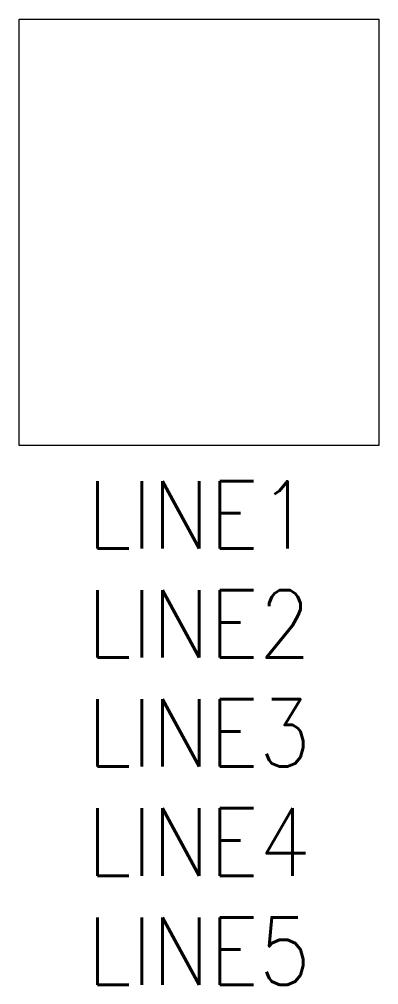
# Model space of a CAD drawing. Extents: x 1339.96 to 1340.46, y 1376.92 to 1378.27.
import ezdxf
from ezdxf.enums import TextEntityAlignment as Align

# ---------------------------------------------------------------- set-up
doc = ezdxf.new("R2010")
doc.units = 0
doc.header["$LTSCALE"] = 96
doc.header["$MEASUREMENT"] = 0
doc.layers.get('0').update_dxf_attribs({"linetype": 'CONTINUOUS'})
doc.styles.add('ROMANS', font='romans.shx', dxfattribs={"width": 0.9, "height": 9})

msp = doc.modelspace()

# ---------------------------------------------------------------- linework, layer by layer
msp.add_lwpolyline([(1339.9636, 1378.2651), (1340.4636, 1378.2651), (1340.4636, 1377.6719), (1339.9636, 1377.6719)], close=True)

# ---------------------------------------------------------------- texts
at = {"color": 1, "style": 'ROMANS', "width": 0.9}
for tag, p in [('LINE1', (1340.2136, 1377.5282)), ('LINE2', (1340.2136, 1377.3764)), ('LINE3', (1340.2136, 1377.2246)), ('LINE4', (1340.2136, 1377.0728)), ('LINE5', (1340.2136, 1376.921))]:
    msp.add_attdef(tag, text='', height=0.0938, dxfattribs=at).set_placement(p, align=Align.CENTER)

doc.saveas('drawing.dxf')
